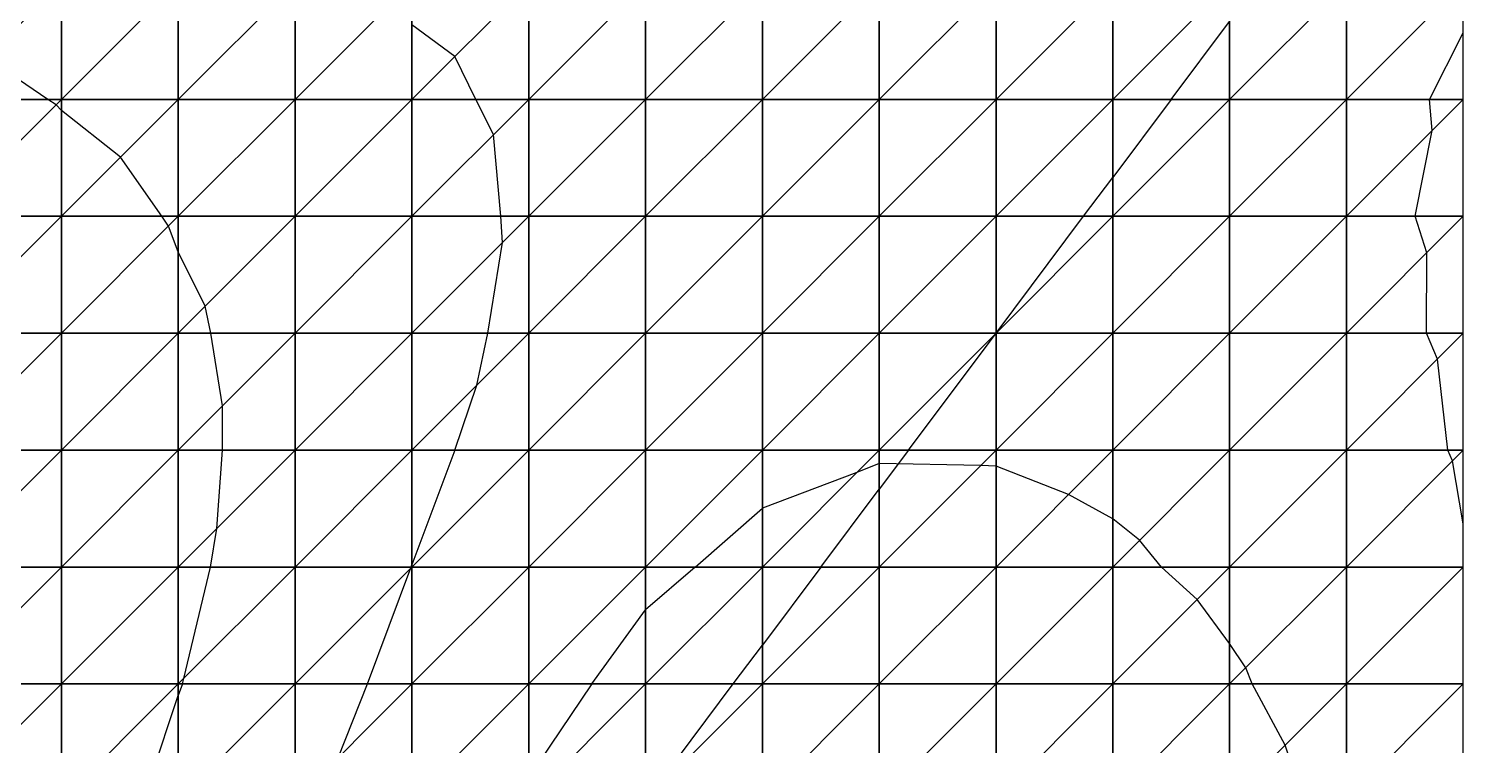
# Model space of a CAD drawing. Header units: metres. Extents: x -8 to 301, y -8 to 258.
# Drawn here: x 177.2 to 300, y 94.8 to 156 of the extents above; entities that cross this region are included whole.
import ezdxf

# ---------------------------------------------------------------- set-up
doc = ezdxf.new("R2010")
doc.units = ezdxf.units.M
for name, color, linetype in [('BOUNDARY', 7, 'Continuous'), ('EXISTING_CONTOUR', 8, 'Continuous'), ('EXISTING_TIN', 8, 'Continuous'), ('FORMATION_CONTOUR', 4, 'Continuous'), ('FORMATION_TIN', 4, 'Continuous'), ('SECTION', 3, 'Continuous')]:
    doc.layers.add(name, color=color, linetype=linetype)

msp = doc.modelspace()

# ---------------------------------------------------------------- linework, layer by layer
at = {"layer": 'BOUNDARY'}
msp.add_lwpolyline([(0, 0), (300, 0), (300, 240), (0, 240)], close=True, dxfattribs=at)
at = {"layer": 'EXISTING_CONTOUR'}
for p, q in [((213.68, 153.68, 104.5), (210, 156.39, 104.5)), ((297.11, 150, 104.5), (300, 155.7, 104.5)), ((178.84, 150, 105), (173.56, 153.56, 105)), ((215.48, 150, 104.5), (213.68, 153.68, 104.5)), ((179.55, 149.55, 105), (178.84, 150, 105)), ((216.99, 146.99, 104.5), (215.48, 150, 104.5)), ((297.34, 147.34, 104.5), (297.11, 150, 104.5)), ((180, 149.06, 105), (179.55, 149.55, 105)), ((185.05, 145.05, 105), (180, 149.06, 105)), ((217.62, 140, 104.5), (216.99, 146.99, 104.5)), ((295.88, 140, 104.5), (297.34, 147.34, 104.5)), ((188.6, 140, 105), (185.05, 145.05, 105)), ((189.17, 139.17, 105), (188.6, 140, 105)), ((217.75, 137.75, 104.5), (217.62, 140, 104.5)), ((296.87, 136.87, 104.5), (295.88, 140, 104.5)), ((190, 136.97, 105), (189.17, 139.17, 105)), ((216.49, 130, 104.5), (217.75, 137.75, 104.5)), ((192.31, 132.31, 105), (190, 136.97, 105)), ((296.85, 130, 104.5), (296.87, 136.87, 104.5)), ((192.8, 130, 105), (192.31, 132.31, 105)), ((193.79, 123.79, 105), (192.8, 130, 105)), ((215.55, 125.55, 104.5), (216.49, 130, 104.5)), ((297.78, 127.78, 104.5), (296.85, 130, 104.5)), ((298.67, 120, 104.5), (297.78, 127.78, 104.5)), ((213.68, 120, 104.5), (215.55, 125.55, 104.5)), ((193.79, 120, 105), (193.79, 123.79, 105)), ((193.29, 113.29, 105), (193.79, 120, 105)), ((213.68, 120, 104.5), (210, 110.18, 104.5)), ((299.08, 119.08, 104.5), (298.67, 120, 104.5)), ((248.1, 118.1, 104), (240, 115.05, 104)), ((250, 118.87, 104), (248.1, 118.1, 104)), ((258.69, 118.69, 104), (250, 118.87, 104)), ((260, 118.63, 104), (258.69, 118.69, 104)), ((266.21, 116.21, 104), (260, 118.63, 104)), ((300, 113.71, 104.5), (299.08, 119.08, 104.5)), ((270, 114.11, 104), (266.21, 116.21, 104)), ((234.26, 110, 104), (240, 115.05, 104)), ((192.75, 110, 105), (193.29, 113.29, 105)), ((272.29, 112.29, 104), (270, 114.11, 104)), ((274.16, 110, 104), (272.29, 112.29, 104)), ((190.48, 100.48, 105), (192.75, 110, 105)), ((206.19, 100, 104.5), (209.92, 109.92, 104.5)), ((209.92, 109.92, 104.5), (209.95, 110, 104.5)), ((209.95, 110, 104.5), (210, 110.18, 104.5)), ((234.26, 110, 104), (230, 106.33, 104)), ((277.22, 107.22, 104), (274.16, 110, 104)), ((280, 103.47, 104), (277.22, 107.22, 104)), ((225.4, 100, 104), (230, 106.33, 104)), ((281.39, 101.39, 104), (280, 103.47, 104)), ((281.94, 100, 104), (281.39, 101.39, 104)), ((190.35, 100, 105), (190, 99, 105)), ((190.35, 100, 105), (190.48, 100.48, 105)), ((203.68, 93.68, 104.5), (206.19, 100, 104.5)), ((225.4, 100, 104), (220, 92, 104)), ((284.75, 94.75, 104), (281.94, 100, 104)), ((186.99, 90, 105), (190, 99, 105)), ((286.31, 90, 104), (284.75, 94.75, 104))]:
    msp.add_line(p, q, dxfattribs=at)
at = {"layer": 'EXISTING_TIN'}
for points in [[(170, 150, 105.14), (180, 150, 104.98), (180, 160, 104.75)], [(170, 150, 105.14), (180, 160, 104.75), (170, 160, 104.85)], [(180, 150, 104.98), (190, 150, 104.83), (190, 160, 104.64)], [(180, 150, 104.98), (190, 160, 104.64), (180, 160, 104.75)], [(190, 150, 104.83), (200, 150, 104.68), (200, 160, 104.55)], [(190, 150, 104.83), (200, 160, 104.55), (190, 160, 104.64)], [(200, 150, 104.68), (210, 150, 104.56), (210, 160, 104.47)], [(200, 150, 104.68), (210, 160, 104.47), (200, 160, 104.55)], [(210, 150, 104.56), (220, 150, 104.45), (220, 160, 104.4)], [(210, 150, 104.56), (220, 160, 104.4), (210, 160, 104.47)], [(220, 150, 104.45), (230, 150, 104.37), (230, 160, 104.35)], [(220, 150, 104.45), (230, 160, 104.35), (220, 160, 104.4)], [(230, 150, 104.37), (240, 150, 104.32), (240, 160, 104.32)], [(230, 150, 104.37), (240, 160, 104.32), (230, 160, 104.35)], [(240, 150, 104.32), (250, 150, 104.3), (250, 160, 104.31)], [(240, 150, 104.32), (250, 160, 104.31), (240, 160, 104.32)], [(250, 150, 104.3), (260, 150, 104.3), (260, 160, 104.32)], [(250, 150, 104.3), (260, 160, 104.32), (250, 160, 104.31)], [(260, 150, 104.3), (270, 150, 104.33), (270, 160, 104.34)], [(260, 150, 104.3), (270, 160, 104.34), (260, 160, 104.32)], [(270, 150, 104.33), (280, 150, 104.38), (280, 160, 104.38)], [(270, 150, 104.33), (280, 160, 104.38), (270, 160, 104.34)], [(280, 150, 104.38), (290, 150, 104.45), (290, 160, 104.43)], [(280, 150, 104.38), (290, 160, 104.43), (280, 160, 104.38)], [(290, 150, 104.45), (300, 150, 104.52), (300, 160, 104.48)], [(290, 150, 104.45), (300, 160, 104.48), (290, 160, 104.43)], [(170, 140, 105.39), (180, 140, 105.18), (180, 150, 104.98)], [(170, 140, 105.39), (180, 150, 104.98), (170, 150, 105.14)], [(180, 140, 105.18), (190, 140, 104.97), (190, 150, 104.83)], [(180, 140, 105.18), (190, 150, 104.83), (180, 150, 104.98)], [(190, 140, 104.97), (200, 140, 104.78), (200, 150, 104.68)], [(190, 140, 104.97), (200, 150, 104.68), (190, 150, 104.83)], [(200, 140, 104.78), (210, 140, 104.61), (210, 150, 104.56)], [(200, 140, 104.78), (210, 150, 104.56), (200, 150, 104.68)], [(210, 140, 104.61), (220, 140, 104.47), (220, 150, 104.45)], [(210, 140, 104.61), (220, 150, 104.45), (210, 150, 104.56)], [(220, 140, 104.47), (230, 140, 104.36), (230, 150, 104.37)], [(220, 140, 104.47), (230, 150, 104.37), (220, 150, 104.45)], [(230, 140, 104.36), (240, 140, 104.28), (240, 150, 104.32)], [(230, 140, 104.36), (240, 150, 104.32), (230, 150, 104.37)], [(240, 140, 104.28), (250, 140, 104.25), (250, 150, 104.3)], [(240, 140, 104.28), (250, 150, 104.3), (240, 150, 104.32)], [(250, 140, 104.25), (260, 140, 104.25), (260, 150, 104.3)], [(250, 140, 104.25), (260, 150, 104.3), (250, 150, 104.3)], [(260, 140, 104.25), (270, 140, 104.28), (270, 150, 104.33)], [(260, 140, 104.25), (270, 150, 104.33), (260, 150, 104.3)], [(270, 140, 104.28), (280, 140, 104.35), (280, 150, 104.38)], [(270, 140, 104.28), (280, 150, 104.38), (270, 150, 104.33)], [(280, 140, 104.35), (290, 140, 104.44), (290, 150, 104.45)], [(280, 140, 104.35), (290, 150, 104.45), (280, 150, 104.38)], [(290, 140, 104.44), (300, 140, 104.54), (300, 150, 104.52)], [(290, 140, 104.44), (300, 150, 104.52), (290, 150, 104.45)], [(170, 130, 105.57), (180, 130, 105.32), (180, 140, 105.18)], [(170, 130, 105.57), (180, 140, 105.18), (170, 140, 105.39)], [(180, 130, 105.32), (190, 130, 105.07), (190, 140, 104.97)], [(180, 130, 105.32), (190, 140, 104.97), (180, 140, 105.18)], [(190, 130, 105.07), (200, 130, 104.83), (200, 140, 104.78)], [(190, 130, 105.07), (200, 140, 104.78), (190, 140, 104.97)], [(200, 130, 104.83), (210, 130, 104.62), (210, 140, 104.61)], [(200, 130, 104.83), (210, 140, 104.61), (200, 140, 104.78)], [(210, 130, 104.62), (220, 130, 104.44), (220, 140, 104.47)], [(210, 130, 104.62), (220, 140, 104.47), (210, 140, 104.61)], [(220, 130, 104.44), (230, 130, 104.3), (230, 140, 104.36)], [(220, 130, 104.44), (230, 140, 104.36), (220, 140, 104.47)], [(230, 130, 104.3), (240, 130, 104.2), (240, 140, 104.28)], [(230, 130, 104.3), (240, 140, 104.28), (230, 140, 104.36)], [(240, 130, 104.2), (250, 130, 104.15), (250, 140, 104.25)], [(240, 130, 104.2), (250, 140, 104.25), (240, 140, 104.28)], [(250, 130, 104.15), (260, 130, 104.15), (260, 140, 104.25)], [(250, 130, 104.15), (260, 140, 104.25), (250, 140, 104.25)], [(260, 130, 104.15), (270, 130, 104.2), (270, 140, 104.28)], [(260, 130, 104.15), (270, 140, 104.28), (260, 140, 104.25)], [(270, 130, 104.2), (280, 130, 104.29), (280, 140, 104.35)], [(270, 130, 104.2), (280, 140, 104.35), (270, 140, 104.28)], [(280, 130, 104.29), (290, 130, 104.41), (290, 140, 104.44)], [(280, 130, 104.29), (290, 140, 104.44), (280, 140, 104.35)], [(290, 130, 104.41), (300, 130, 104.54), (300, 140, 104.54)], [(290, 130, 104.41), (300, 140, 104.54), (290, 140, 104.44)], [(170, 120, 105.69), (180, 120, 105.39), (180, 130, 105.32)], [(170, 120, 105.69), (180, 130, 105.32), (170, 130, 105.57)], [(180, 120, 105.39), (190, 120, 105.1), (190, 130, 105.07)], [(180, 120, 105.39), (190, 130, 105.07), (180, 130, 105.32)], [(190, 120, 105.1), (200, 120, 104.83), (200, 130, 104.83)], [(190, 120, 105.1), (200, 130, 104.83), (190, 130, 105.07)], [(200, 120, 104.83), (210, 120, 104.58), (210, 130, 104.62)], [(200, 120, 104.83), (210, 130, 104.62), (200, 130, 104.83)], [(210, 120, 104.58), (220, 120, 104.36), (220, 130, 104.44)], [(210, 120, 104.58), (220, 130, 104.44), (210, 130, 104.62)], [(220, 120, 104.36), (230, 120, 104.19), (230, 130, 104.3)], [(220, 120, 104.36), (230, 130, 104.3), (220, 130, 104.44)], [(230, 120, 104.19), (240, 120, 104.08), (240, 130, 104.2)], [(230, 120, 104.19), (240, 130, 104.2), (230, 130, 104.3)], [(240, 120, 104.08), (250, 120, 104.02), (250, 130, 104.15)], [(240, 120, 104.08), (250, 130, 104.15), (240, 130, 104.2)], [(250, 120, 104.02), (260, 120, 104.02), (260, 130, 104.15)], [(250, 120, 104.02), (260, 130, 104.15), (250, 130, 104.15)], [(260, 120, 104.02), (270, 120, 104.08), (270, 130, 104.2)], [(260, 120, 104.02), (270, 130, 104.2), (260, 130, 104.15)], [(270, 120, 104.08), (280, 120, 104.2), (280, 130, 104.29)], [(270, 120, 104.08), (280, 130, 104.29), (270, 130, 104.2)], [(280, 120, 104.2), (290, 120, 104.35), (290, 130, 104.41)], [(280, 120, 104.2), (290, 130, 104.41), (280, 130, 104.29)], [(290, 120, 104.35), (300, 120, 104.52), (300, 130, 104.54)], [(290, 120, 104.35), (300, 130, 104.54), (290, 130, 104.41)], [(170, 110, 105.72), (180, 110, 105.4), (180, 120, 105.39)], [(170, 110, 105.72), (180, 120, 105.39), (170, 120, 105.69)], [(180, 110, 105.4), (190, 110, 105.08), (190, 120, 105.1)], [(180, 110, 105.4), (190, 120, 105.1), (180, 120, 105.39)], [(190, 110, 105.08), (200, 110, 104.78), (200, 120, 104.83)], [(190, 110, 105.08), (200, 120, 104.83), (190, 120, 105.1)], [(200, 110, 104.78), (210, 110, 104.5), (210, 120, 104.58)], [(200, 110, 104.78), (210, 120, 104.58), (200, 120, 104.83)], [(210, 110, 104.5), (220, 110, 104.25), (220, 120, 104.36)], [(210, 110, 104.5), (220, 120, 104.36), (210, 120, 104.58)], [(220, 110, 104.25), (230, 110, 104.06), (230, 120, 104.19)], [(220, 110, 104.25), (230, 120, 104.19), (220, 120, 104.36)], [(230, 110, 104.06), (240, 110, 103.92), (240, 120, 104.08)], [(230, 110, 104.06), (240, 120, 104.08), (230, 120, 104.19)], [(240, 110, 103.92), (250, 110, 103.86), (250, 120, 104.02)], [(240, 110, 103.92), (250, 120, 104.02), (240, 120, 104.08)], [(250, 110, 103.86), (260, 110, 103.86), (260, 120, 104.02)], [(250, 110, 103.86), (260, 120, 104.02), (250, 120, 104.02)], [(260, 110, 103.86), (270, 110, 103.94), (270, 120, 104.08)], [(260, 110, 103.86), (270, 120, 104.08), (260, 120, 104.02)], [(270, 110, 103.94), (280, 110, 104.08), (280, 120, 104.2)], [(270, 110, 103.94), (280, 120, 104.2), (270, 120, 104.08)], [(280, 110, 104.08), (290, 110, 104.27), (290, 120, 104.35)], [(280, 110, 104.08), (290, 120, 104.35), (280, 120, 104.2)], [(290, 110, 104.27), (300, 110, 104.49), (300, 120, 104.52)], [(290, 110, 104.27), (300, 120, 104.52), (290, 120, 104.35)], [(170, 100, 105.67), (180, 100, 105.34), (180, 110, 105.4)], [(170, 100, 105.67), (180, 110, 105.4), (170, 110, 105.72)], [(180, 100, 105.34), (190, 100, 105.01), (190, 110, 105.08)], [(180, 100, 105.34), (190, 110, 105.08), (180, 110, 105.4)], [(190, 100, 105.01), (200, 100, 104.69), (200, 110, 104.78)], [(190, 100, 105.01), (200, 110, 104.78), (190, 110, 105.08)], [(200, 100, 104.69), (210, 100, 104.38), (210, 110, 104.5)], [(200, 100, 104.69), (210, 110, 104.5), (200, 110, 104.78)], [(210, 100, 104.38), (220, 100, 104.12), (220, 110, 104.25)], [(210, 100, 104.38), (220, 110, 104.25), (210, 110, 104.5)], [(220, 100, 104.12), (230, 100, 103.9), (230, 110, 104.06)], [(220, 100, 104.12), (230, 110, 104.06), (220, 110, 104.25)], [(230, 100, 103.9), (240, 100, 103.75), (240, 110, 103.92)], [(230, 100, 103.9), (240, 110, 103.92), (230, 110, 104.06)], [(240, 100, 103.75), (250, 100, 103.68), (250, 110, 103.86)], [(240, 100, 103.75), (250, 110, 103.86), (240, 110, 103.92)], [(250, 100, 103.68), (260, 100, 103.69), (260, 110, 103.86)], [(250, 100, 103.68), (260, 110, 103.86), (250, 110, 103.86)], [(260, 100, 103.69), (270, 100, 103.79), (270, 110, 103.94)], [(260, 100, 103.69), (270, 110, 103.94), (260, 110, 103.86)], [(270, 100, 103.79), (280, 100, 103.96), (280, 110, 104.08)], [(270, 100, 103.79), (280, 110, 104.08), (270, 110, 103.94)], [(280, 100, 103.96), (290, 100, 104.18), (290, 110, 104.27)], [(280, 100, 103.96), (290, 110, 104.27), (280, 110, 104.08)], [(290, 100, 104.18), (300, 100, 104.44), (300, 110, 104.49)], [(290, 100, 104.18), (300, 110, 104.49), (290, 110, 104.27)], [(170, 90, 105.56), (180, 90, 105.23), (180, 100, 105.34)], [(170, 90, 105.56), (180, 100, 105.34), (170, 100, 105.67)], [(180, 90, 105.23), (190, 90, 104.9), (190, 100, 105.01)], [(180, 90, 105.23), (190, 100, 105.01), (180, 100, 105.34)], [(190, 90, 104.9), (200, 90, 104.57), (200, 100, 104.69)], [(190, 90, 104.9), (200, 100, 104.69), (190, 100, 105.01)], [(200, 90, 104.57), (210, 90, 104.25), (210, 100, 104.38)], [(200, 90, 104.57), (210, 100, 104.38), (200, 100, 104.69)], [(210, 90, 104.25), (220, 90, 103.97), (220, 100, 104.12)], [(210, 90, 104.25), (220, 100, 104.12), (210, 100, 104.38)], [(220, 90, 103.97), (230, 90, 103.74), (230, 100, 103.9)], [(220, 90, 103.97), (230, 100, 103.9), (220, 100, 104.12)], [(230, 90, 103.74), (240, 90, 103.58), (240, 100, 103.75)], [(230, 90, 103.74), (240, 100, 103.75), (230, 100, 103.9)], [(240, 90, 103.58), (250, 90, 103.5), (250, 100, 103.68)], [(240, 90, 103.58), (250, 100, 103.68), (240, 100, 103.75)], [(250, 90, 103.5), (260, 90, 103.52), (260, 100, 103.69)], [(250, 90, 103.5), (260, 100, 103.69), (250, 100, 103.68)], [(260, 90, 103.52), (270, 90, 103.64), (270, 100, 103.79)], [(260, 90, 103.52), (270, 100, 103.79), (260, 100, 103.69)], [(270, 90, 103.64), (280, 90, 103.84), (280, 100, 103.96)], [(270, 90, 103.64), (280, 100, 103.96), (270, 100, 103.79)], [(280, 90, 103.84), (290, 90, 104.1), (290, 100, 104.18)], [(280, 90, 103.84), (290, 100, 104.18), (280, 100, 103.96)], [(290, 90, 104.1), (300, 90, 104.39), (300, 100, 104.44)], [(290, 90, 104.1), (300, 100, 104.44), (290, 100, 104.18)]]:
    msp.add_3dface(points, dxfattribs=at)
at = {"layer": 'FORMATION_CONTOUR'}
for p, q in [((275, 150, 105), (280, 156.67, 105)), ((275, 150, 105), (270, 143.33, 105)), ((267.5, 140, 105), (270, 143.33, 105)), ((260, 130, 105), (267.5, 140, 105)), ((252.5, 120, 105), (260, 130, 105)), ((260, 130, 105), (260, 130, 105)), ((260, 130, 105), (260, 130, 105)), ((252.5, 120, 105), (250, 116.67, 105)), ((245, 110, 105), (250, 116.67, 105)), ((245, 110, 105), (240, 103.33, 105)), ((237.5, 100, 105), (240, 103.33, 105)), ((230, 90, 105), (237.5, 100, 105))]:
    msp.add_line(p, q, dxfattribs=at)
at = {"layer": 'FORMATION_TIN'}
for points in [[(170, 150, 104.58), (180, 150, 104.62), (180, 160, 104.59)], [(170, 150, 104.58), (180, 160, 104.59), (170, 160, 104.55)], [(180, 150, 104.62), (190, 150, 104.66), (190, 160, 104.63)], [(180, 150, 104.62), (190, 160, 104.63), (180, 160, 104.59)], [(190, 150, 104.66), (200, 150, 104.7), (200, 160, 104.67)], [(190, 150, 104.66), (200, 160, 104.67), (190, 160, 104.63)], [(200, 150, 104.7), (210, 150, 104.74), (210, 160, 104.71)], [(200, 150, 104.7), (210, 160, 104.71), (200, 160, 104.67)], [(210, 150, 104.74), (220, 150, 104.78), (220, 160, 104.75)], [(210, 150, 104.74), (220, 160, 104.75), (210, 160, 104.71)], [(220, 150, 104.78), (230, 150, 104.82), (230, 160, 104.79)], [(220, 150, 104.78), (230, 160, 104.79), (220, 160, 104.75)], [(230, 150, 104.82), (240, 150, 104.86), (240, 160, 104.83)], [(230, 150, 104.82), (240, 160, 104.83), (230, 160, 104.79)], [(240, 150, 104.86), (250, 150, 104.9), (250, 160, 104.87)], [(240, 150, 104.86), (250, 160, 104.87), (240, 160, 104.83)], [(250, 150, 104.9), (260, 150, 104.94), (260, 160, 104.91)], [(250, 150, 104.9), (260, 160, 104.91), (250, 160, 104.87)], [(260, 150, 104.94), (270, 150, 104.98), (270, 160, 104.95)], [(260, 150, 104.94), (270, 160, 104.95), (260, 160, 104.91)], [(270, 150, 104.98), (280, 150, 105.02), (280, 160, 104.99)], [(270, 150, 104.98), (280, 160, 104.99), (270, 160, 104.95)], [(280, 150, 105.02), (290, 150, 105.06), (290, 160, 105.03)], [(280, 150, 105.02), (290, 160, 105.03), (280, 160, 104.99)], [(290, 150, 105.06), (300, 150, 105.1), (300, 160, 105.07)], [(290, 150, 105.06), (300, 160, 105.07), (290, 160, 105.03)], [(170, 140, 104.61), (180, 140, 104.65), (180, 150, 104.62)], [(170, 140, 104.61), (180, 150, 104.62), (170, 150, 104.58)], [(180, 140, 104.65), (190, 140, 104.69), (190, 150, 104.66)], [(180, 140, 104.65), (190, 150, 104.66), (180, 150, 104.62)], [(190, 140, 104.69), (200, 140, 104.73), (200, 150, 104.7)], [(190, 140, 104.69), (200, 150, 104.7), (190, 150, 104.66)], [(200, 140, 104.73), (210, 140, 104.77), (210, 150, 104.74)], [(200, 140, 104.73), (210, 150, 104.74), (200, 150, 104.7)], [(210, 140, 104.77), (220, 140, 104.81), (220, 150, 104.78)], [(210, 140, 104.77), (220, 150, 104.78), (210, 150, 104.74)], [(220, 140, 104.81), (230, 140, 104.85), (230, 150, 104.82)], [(220, 140, 104.81), (230, 150, 104.82), (220, 150, 104.78)], [(230, 140, 104.85), (240, 140, 104.89), (240, 150, 104.86)], [(230, 140, 104.85), (240, 150, 104.86), (230, 150, 104.82)], [(240, 140, 104.89), (250, 140, 104.93), (250, 150, 104.9)], [(240, 140, 104.89), (250, 150, 104.9), (240, 150, 104.86)], [(250, 140, 104.93), (260, 140, 104.97), (260, 150, 104.94)], [(250, 140, 104.93), (260, 150, 104.94), (250, 150, 104.9)], [(260, 140, 104.97), (270, 140, 105.01), (270, 150, 104.98)], [(260, 140, 104.97), (270, 150, 104.98), (260, 150, 104.94)], [(270, 140, 105.01), (280, 140, 105.05), (280, 150, 105.02)], [(270, 140, 105.01), (280, 150, 105.02), (270, 150, 104.98)], [(280, 140, 105.05), (290, 140, 105.09), (290, 150, 105.06)], [(280, 140, 105.05), (290, 150, 105.06), (280, 150, 105.02)], [(290, 140, 105.09), (300, 140, 105.13), (300, 150, 105.1)], [(290, 140, 105.09), (300, 150, 105.1), (290, 150, 105.06)], [(170, 130, 104.64), (180, 130, 104.68), (180, 140, 104.65)], [(170, 130, 104.64), (180, 140, 104.65), (170, 140, 104.61)], [(180, 130, 104.68), (190, 130, 104.72), (190, 140, 104.69)], [(180, 130, 104.68), (190, 140, 104.69), (180, 140, 104.65)], [(190, 130, 104.72), (200, 130, 104.76), (200, 140, 104.73)], [(190, 130, 104.72), (200, 140, 104.73), (190, 140, 104.69)], [(200, 130, 104.76), (210, 130, 104.8), (210, 140, 104.77)], [(200, 130, 104.76), (210, 140, 104.77), (200, 140, 104.73)], [(210, 130, 104.8), (220, 130, 104.84), (220, 140, 104.81)], [(210, 130, 104.8), (220, 140, 104.81), (210, 140, 104.77)], [(220, 130, 104.84), (230, 130, 104.88), (230, 140, 104.85)], [(220, 130, 104.84), (230, 140, 104.85), (220, 140, 104.81)], [(230, 130, 104.88), (240, 130, 104.92), (240, 140, 104.89)], [(230, 130, 104.88), (240, 140, 104.89), (230, 140, 104.85)], [(240, 130, 104.92), (250, 130, 104.96), (250, 140, 104.93)], [(240, 130, 104.92), (250, 140, 104.93), (240, 140, 104.89)], [(250, 130, 104.96), (260, 130, 105), (260, 140, 104.97)], [(250, 130, 104.96), (260, 140, 104.97), (250, 140, 104.93)], [(260, 130, 105), (270, 130, 105.04), (270, 140, 105.01)], [(260, 130, 105), (270, 140, 105.01), (260, 140, 104.97)], [(270, 130, 105.04), (280, 130, 105.08), (280, 140, 105.05)], [(270, 130, 105.04), (280, 140, 105.05), (270, 140, 105.01)], [(280, 130, 105.08), (290, 130, 105.12), (290, 140, 105.09)], [(280, 130, 105.08), (290, 140, 105.09), (280, 140, 105.05)], [(290, 130, 105.12), (300, 130, 105.16), (300, 140, 105.13)], [(290, 130, 105.12), (300, 140, 105.13), (290, 140, 105.09)], [(170, 120, 104.67), (180, 120, 104.71), (180, 130, 104.68)], [(170, 120, 104.67), (180, 130, 104.68), (170, 130, 104.64)], [(180, 120, 104.71), (190, 120, 104.75), (190, 130, 104.72)], [(180, 120, 104.71), (190, 130, 104.72), (180, 130, 104.68)], [(190, 120, 104.75), (200, 120, 104.79), (200, 130, 104.76)], [(190, 120, 104.75), (200, 130, 104.76), (190, 130, 104.72)], [(200, 120, 104.79), (210, 120, 104.83), (210, 130, 104.8)], [(200, 120, 104.79), (210, 130, 104.8), (200, 130, 104.76)], [(210, 120, 104.83), (220, 120, 104.87), (220, 130, 104.84)], [(210, 120, 104.83), (220, 130, 104.84), (210, 130, 104.8)], [(220, 120, 104.87), (230, 120, 104.91), (230, 130, 104.88)], [(220, 120, 104.87), (230, 130, 104.88), (220, 130, 104.84)], [(230, 120, 104.91), (240, 120, 104.95), (240, 130, 104.92)], [(230, 120, 104.91), (240, 130, 104.92), (230, 130, 104.88)], [(240, 120, 104.95), (250, 120, 104.99), (250, 130, 104.96)], [(240, 120, 104.95), (250, 130, 104.96), (240, 130, 104.92)], [(250, 120, 104.99), (260, 120, 105.03), (260, 130, 105)], [(250, 120, 104.99), (260, 130, 105), (250, 130, 104.96)], [(260, 120, 105.03), (270, 120, 105.07), (270, 130, 105.04)], [(260, 120, 105.03), (270, 130, 105.04), (260, 130, 105)], [(270, 120, 105.07), (280, 120, 105.11), (280, 130, 105.08)], [(270, 120, 105.07), (280, 130, 105.08), (270, 130, 105.04)], [(280, 120, 105.11), (290, 120, 105.15), (290, 130, 105.12)], [(280, 120, 105.11), (290, 130, 105.12), (280, 130, 105.08)], [(290, 120, 105.15), (300, 120, 105.19), (300, 130, 105.16)], [(290, 120, 105.15), (300, 130, 105.16), (290, 130, 105.12)], [(170, 110, 104.7), (180, 110, 104.74), (180, 120, 104.71)], [(170, 110, 104.7), (180, 120, 104.71), (170, 120, 104.67)], [(180, 110, 104.74), (190, 110, 104.78), (190, 120, 104.75)], [(180, 110, 104.74), (190, 120, 104.75), (180, 120, 104.71)], [(190, 110, 104.78), (200, 110, 104.82), (200, 120, 104.79)], [(190, 110, 104.78), (200, 120, 104.79), (190, 120, 104.75)], [(200, 110, 104.82), (210, 110, 104.86), (210, 120, 104.83)], [(200, 110, 104.82), (210, 120, 104.83), (200, 120, 104.79)], [(210, 110, 104.86), (220, 110, 104.9), (220, 120, 104.87)], [(210, 110, 104.86), (220, 120, 104.87), (210, 120, 104.83)], [(220, 110, 104.9), (230, 110, 104.94), (230, 120, 104.91)], [(220, 110, 104.9), (230, 120, 104.91), (220, 120, 104.87)], [(230, 110, 104.94), (240, 110, 104.98), (240, 120, 104.95)], [(230, 110, 104.94), (240, 120, 104.95), (230, 120, 104.91)], [(240, 110, 104.98), (250, 110, 105.02), (250, 120, 104.99)], [(240, 110, 104.98), (250, 120, 104.99), (240, 120, 104.95)], [(250, 110, 105.02), (260, 110, 105.06), (260, 120, 105.03)], [(250, 110, 105.02), (260, 120, 105.03), (250, 120, 104.99)], [(260, 110, 105.06), (270, 110, 105.1), (270, 120, 105.07)], [(260, 110, 105.06), (270, 120, 105.07), (260, 120, 105.03)], [(270, 110, 105.1), (280, 110, 105.14), (280, 120, 105.11)], [(270, 110, 105.1), (280, 120, 105.11), (270, 120, 105.07)], [(280, 110, 105.14), (290, 110, 105.18), (290, 120, 105.15)], [(280, 110, 105.14), (290, 120, 105.15), (280, 120, 105.11)], [(290, 110, 105.18), (300, 110, 105.22), (300, 120, 105.19)], [(290, 110, 105.18), (300, 120, 105.19), (290, 120, 105.15)], [(170, 100, 104.73), (180, 100, 104.77), (180, 110, 104.74)], [(170, 100, 104.73), (180, 110, 104.74), (170, 110, 104.7)], [(180, 100, 104.77), (190, 100, 104.81), (190, 110, 104.78)], [(180, 100, 104.77), (190, 110, 104.78), (180, 110, 104.74)], [(190, 100, 104.81), (200, 100, 104.85), (200, 110, 104.82)], [(190, 100, 104.81), (200, 110, 104.82), (190, 110, 104.78)], [(200, 100, 104.85), (210, 100, 104.89), (210, 110, 104.86)], [(200, 100, 104.85), (210, 110, 104.86), (200, 110, 104.82)], [(210, 100, 104.89), (220, 100, 104.93), (220, 110, 104.9)], [(210, 100, 104.89), (220, 110, 104.9), (210, 110, 104.86)], [(220, 100, 104.93), (230, 100, 104.97), (230, 110, 104.94)], [(220, 100, 104.93), (230, 110, 104.94), (220, 110, 104.9)], [(230, 100, 104.97), (240, 100, 105.01), (240, 110, 104.98)], [(230, 100, 104.97), (240, 110, 104.98), (230, 110, 104.94)], [(240, 100, 105.01), (250, 100, 105.05), (250, 110, 105.02)], [(240, 100, 105.01), (250, 110, 105.02), (240, 110, 104.98)], [(250, 100, 105.05), (260, 100, 105.09), (260, 110, 105.06)], [(250, 100, 105.05), (260, 110, 105.06), (250, 110, 105.02)], [(260, 100, 105.09), (270, 100, 105.13), (270, 110, 105.1)], [(260, 100, 105.09), (270, 110, 105.1), (260, 110, 105.06)], [(270, 100, 105.13), (280, 100, 105.17), (280, 110, 105.14)], [(270, 100, 105.13), (280, 110, 105.14), (270, 110, 105.1)], [(280, 100, 105.17), (290, 100, 105.21), (290, 110, 105.18)], [(280, 100, 105.17), (290, 110, 105.18), (280, 110, 105.14)], [(290, 100, 105.21), (300, 100, 105.25), (300, 110, 105.22)], [(290, 100, 105.21), (300, 110, 105.22), (290, 110, 105.18)], [(170, 90, 104.76), (180, 90, 104.8), (180, 100, 104.77)], [(170, 90, 104.76), (180, 100, 104.77), (170, 100, 104.73)], [(180, 90, 104.8), (190, 90, 104.84), (190, 100, 104.81)], [(180, 90, 104.8), (190, 100, 104.81), (180, 100, 104.77)], [(190, 90, 104.84), (200, 90, 104.88), (200, 100, 104.85)], [(190, 90, 104.84), (200, 100, 104.85), (190, 100, 104.81)], [(200, 90, 104.88), (210, 90, 104.92), (210, 100, 104.89)], [(200, 90, 104.88), (210, 100, 104.89), (200, 100, 104.85)], [(210, 90, 104.92), (220, 90, 104.96), (220, 100, 104.93)], [(210, 90, 104.92), (220, 100, 104.93), (210, 100, 104.89)], [(220, 90, 104.96), (230, 90, 105), (230, 100, 104.97)], [(220, 90, 104.96), (230, 100, 104.97), (220, 100, 104.93)], [(230, 90, 105), (240, 90, 105.04), (240, 100, 105.01)], [(230, 90, 105), (240, 100, 105.01), (230, 100, 104.97)], [(240, 90, 105.04), (250, 90, 105.08), (250, 100, 105.05)], [(240, 90, 105.04), (250, 100, 105.05), (240, 100, 105.01)], [(250, 90, 105.08), (260, 90, 105.12), (260, 100, 105.09)], [(250, 90, 105.08), (260, 100, 105.09), (250, 100, 105.05)], [(260, 90, 105.12), (270, 90, 105.16), (270, 100, 105.13)], [(260, 90, 105.12), (270, 100, 105.13), (260, 100, 105.09)], [(270, 90, 105.16), (280, 90, 105.2), (280, 100, 105.17)], [(270, 90, 105.16), (280, 100, 105.17), (270, 100, 105.13)], [(280, 90, 105.2), (290, 90, 105.24), (290, 100, 105.21)], [(280, 90, 105.2), (290, 100, 105.21), (280, 100, 105.17)], [(290, 90, 105.24), (300, 90, 105.28), (300, 100, 105.25)], [(290, 90, 105.24), (300, 100, 105.25), (290, 100, 105.21)]]:
    msp.add_3dface(points, dxfattribs=at)
at = {"layer": 'SECTION'}
for p, q in [((200, 0), (200, 240)), ((250, 0), (250, 240)), ((300, 0), (300, 240))]:
    msp.add_line(p, q, dxfattribs=at)

doc.saveas('drawing.dxf')
